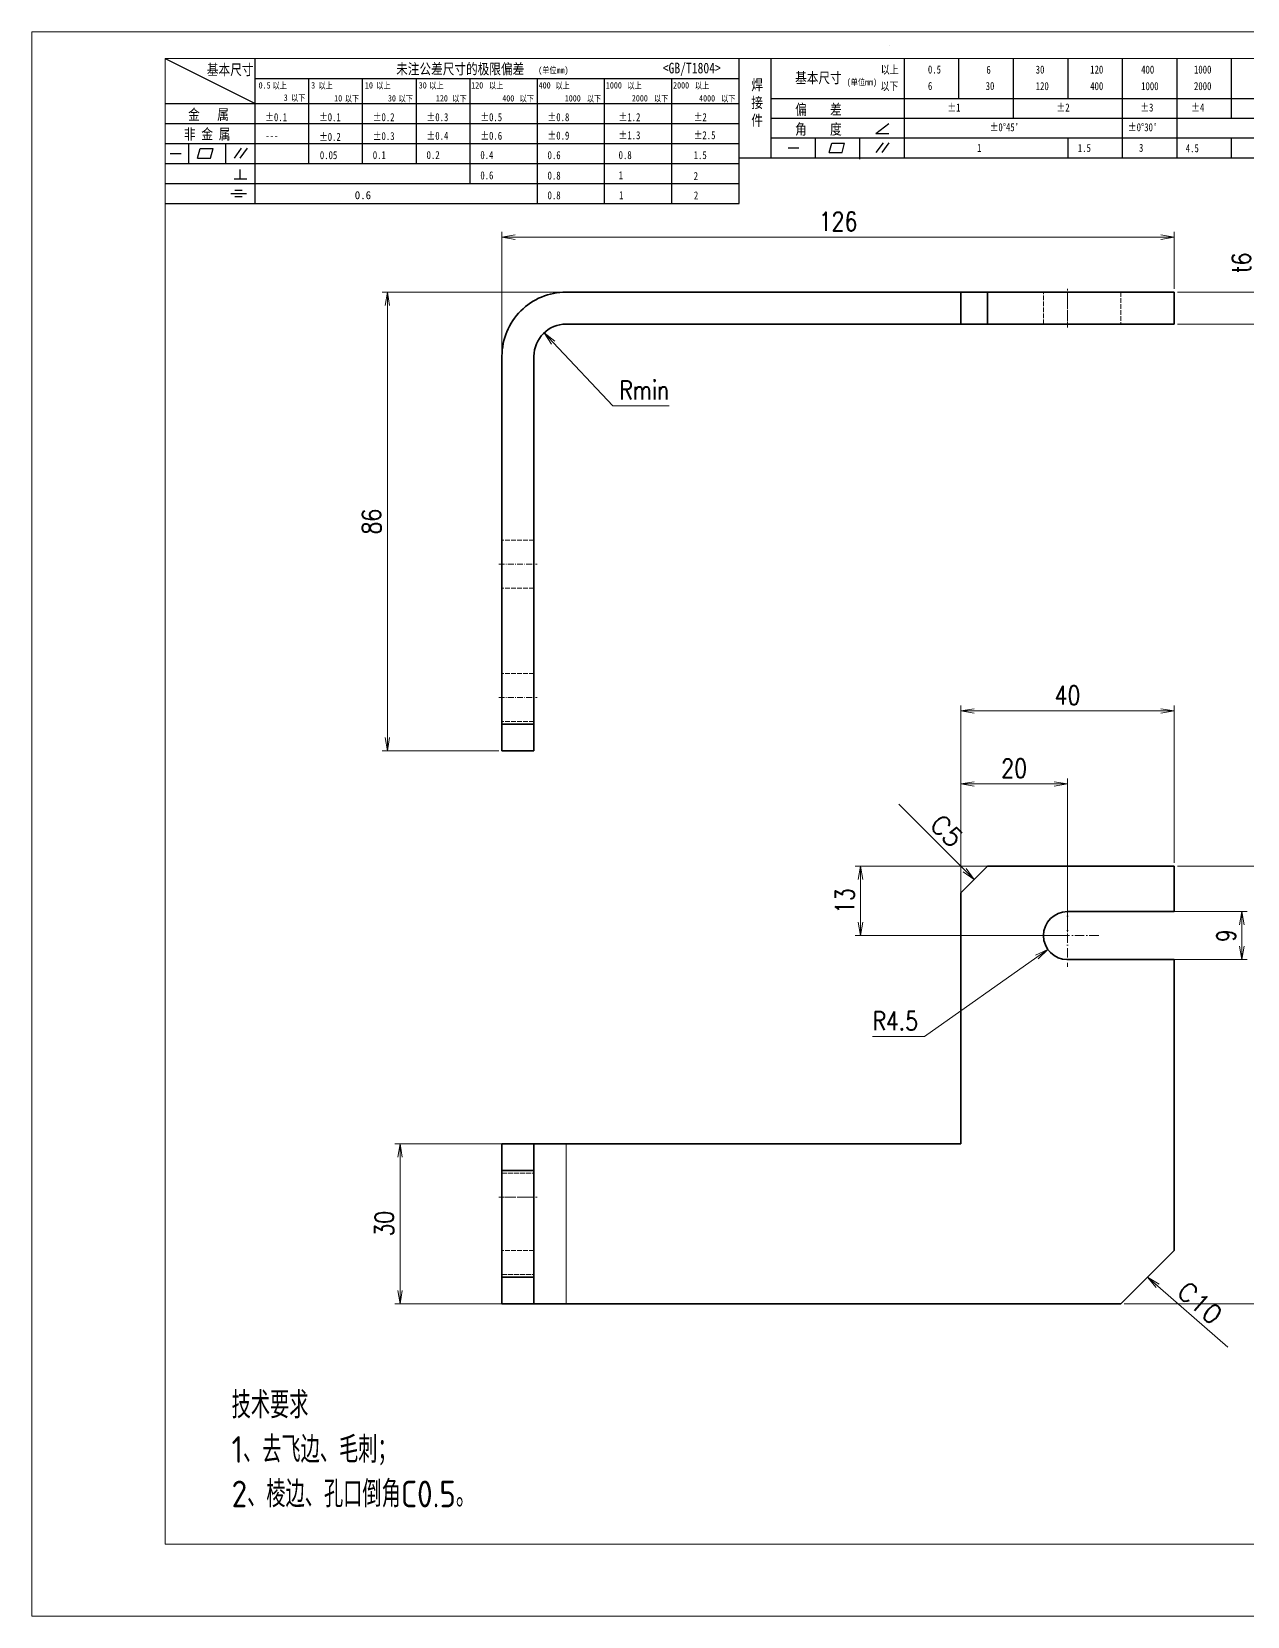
# Model space of a CAD drawing. Header units: millimetres. Extents: x -50043 to 104182, y -50696 to 36662.
# Drawn here: x -48679.6 to -48451.8, y 35772.4 to 36069.4 of the extents above; entities that cross this region are included whole.
import ezdxf
from ezdxf.enums import TextEntityAlignment as Align

# ---------------------------------------------------------------- set-up
doc = ezdxf.new("R2010")
doc.units = ezdxf.units.MM
doc.header["$LTSCALE"] = 0.5
doc.linetypes.add('DASHDOT', pattern=[18.5, 12, -3, 0.5, -3])
doc.linetypes.add('DASHED', pattern=[15, 12, -3])
for name, color, linetype, lineweight in [('DIM', 3, 'Continuous', 13), ('图框', 7, 'Continuous', 18), ('标注线', 3, 'Continuous', 18), ('细实线', 3, 'Continuous', 18)]:
    doc.layers.add(name, color=color, linetype=linetype, lineweight=lineweight)
doc.layers.add('图\\M+19E79\\M+195B6\\M+18E9A', color=7, linetype='Continuous')
doc.layers.add('打印', color=7, linetype='Continuous', lineweight=15, plot=False)
doc.layers.add('打印-禁用', color=7, linetype='Continuous', lineweight=15, plot=False)
doc.styles.add('DIM', font='romans.shx', dxfattribs={"width": 0.8, "bigfont": 'bigfont.shx'})
doc.styles.add('国标', font='simfang.ttf', dxfattribs={"width": 0.8})
doc.styles.add('机械长仿宋', font='gbenor.shx', dxfattribs={"height": 1, "bigfont": 'gbcbig.shx'})
doc.dimstyles.new('DEH 1-1$0', dxfattribs={"dimtxt": 3.5, "dimasz": 2.5, "dimexe": 1, "dimexo": 0.625, "dimgap": 1.2, "dimtad": 1, "dimzin": 9, "dimdsep": 46, "dimtxsty": 'DIM', "dimblk": 'OPEN', "dimcen": 0, "dimclrd": 8, "dimclre": 8, "dimclrt": 2, "dimazin": 2, "dimtfac": 0.5, "dimtmove": 0, "dimatfit": 3, "dimldrblk": 'OPEN', "dimfxl": 0, "dimtolj": 2, "dimlwd": 18, "dimlwe": 18, "dimarcsym": 0})
doc.dimstyles.new('DEH 1-1$4', dxfattribs={"dimtxt": 3.5, "dimasz": 2.5, "dimexe": 1, "dimexo": 0.625, "dimgap": 1.2, "dimtad": 1, "dimtoh": 1, "dimdsep": 46, "dimtxsty": 'DIM', "dimblk": 'OPEN', "dimcen": 0, "dimclrd": 8, "dimclre": 8, "dimclrt": 2, "dimazin": 2, "dimtfac": 0.5, "dimtofl": 0, "dimtmove": 0, "dimatfit": 3, "dimldrblk": 'OPEN', "dimfxl": 0, "dimtolj": 2, "dimlwd": 18, "dimlwe": 18, "dimarcsym": 0})
doc.dimstyles.new('LAM1-1', dxfattribs={"dimtxt": 3.5, "dimasz": 2.5, "dimexe": 1, "dimexo": 0.625, "dimgap": 1.2, "dimtad": 3, "dimdsep": 46, "dimtxsty": 'DIM', "dimblk": 'OPEN', "dimcen": 0, "dimclrd": 3, "dimclre": 3, "dimclrt": 2, "dimazin": 2, "dimtfac": 0.5, "dimtmove": 0, "dimatfit": 3, "dimldrblk": 'OPEN', "dimfxl": 0, "dimlwd": 13, "dimlwe": 13, "dimarcsym": 0})

# ---------------------------------------------------------------- blocks, each defined once
blk = doc.blocks.new('GZDEH零件A3图框V01版')
at = {"layer": '图\\M+19E79\\M+195B6\\M+18E9A', "color": 9}
for p, q in [((2882.49, -1554.46), (2899.37, -1562.92)), ((2899.37, -1581.67), (2899.37, -1554.46)), ((2990.09, -1581.67), (2990.09, -1554.46)), ((2996.09, -1573.08), (2996.09, -1554.46)), ((3021.09, -1561.98), (3021.09, -1554.46)), ((3031.31, -1561.98), (3031.31, -1554.46)), ((3041.53, -1561.98), (3041.53, -1554.46)), ((3051.75, -1561.98), (3051.75, -1554.46)), ((3061.98, -1561.98), (3061.98, -1554.46)), ((3072.2, -1561.98), (3072.2, -1554.46)), ((3082.42, -1561.98), (3082.42, -1554.46)), ((2899.37, -1558.24), (2990.09, -1558.24)), ((2909.45, -1574.17), (2909.45, -1558.24)), ((2919.53, -1574.17), (2919.53, -1558.24)), ((2929.61, -1574.17), (2929.61, -1558.24)), ((2939.69, -1577.92), (2939.69, -1558.24)), ((2952.29, -1581.67), (2952.29, -1558.24)), ((2964.89, -1581.67), (2964.89, -1558.24)), ((2977.49, -1581.67), (2977.49, -1558.24)), ((2996.09, -1561.98), (3113.09, -1561.98)), ((3021.09, -1573.08), (3021.09, -1561.98)), ((3041.53, -1565.68), (3041.53, -1561.98)), ((3061.98, -1573.08), (3061.98, -1561.98)), ((3072.2, -1573.08), (3072.2, -1561.98)), ((3082.42, -1565.68), (3082.42, -1561.98)), ((2882.49, -1562.92), (2990.09, -1562.92)), ((2882.49, -1566.67), (2990.09, -1566.67)), ((2996.09, -1565.68), (3113.09, -1565.68)), ((3015.75, -1568.51), (3018.15, -1566.66)), ((2882.49, -1570.42), (2990.09, -1570.42)), ((2886.92, -1574.12), (2886.92, -1570.42)), ((2893.91, -1574.12), (2893.91, -1570.42)), ((2996.09, -1569.38), (3113.09, -1569.38)), ((3004.42, -1573.08), (3004.42, -1569.38)), ((3006.97, -1572.12), (3007.45, -1570.33)), ((3007.45, -1570.33), (3009.86, -1570.33)), ((3009.39, -1572.12), (3009.86, -1570.33)), ((3012.75, -1573.08), (3012.75, -1569.38)), ((3015.75, -1568.51), (3018.15, -1568.51)), ((3015.81, -1572.12), (3017.15, -1570.26)), ((3016.89, -1572.12), (3018.23, -1570.26)), ((3051.75, -1573.08), (3051.75, -1569.38)), ((3082.42, -1573.08), (3082.42, -1569.48)), ((2883.43, -1572.27), (2885.49, -1572.27)), ((2888.59, -1573.16), (2889.07, -1571.37)), ((2888.59, -1573.16), (2891, -1573.16)), ((2889.07, -1571.37), (2891.48, -1571.37)), ((2891, -1573.16), (2891.48, -1571.37)), ((2895.52, -1573.16), (2896.85, -1571.3)), ((2896.6, -1573.16), (2897.94, -1571.3)), ((2990.09, -1573.08), (3113.09, -1573.08)), ((2999.26, -1571.23), (3001.32, -1571.23)), ((3006.97, -1572.12), (3009.39, -1572.12)), ((3012.75, -1573.33), (3012.75, -1573.08)), ((2882.49, -1574.17), (2990.09, -1574.17)), ((2895.42, -1577.05), (2897.81, -1577.05)), ((2896.58, -1577.05), (2896.58, -1575.28)), ((2882.49, -1577.92), (2990.09, -1577.92)), ((2894.79, -1579.77), (2897.77, -1579.77)), ((2895.57, -1579.17), (2896.92, -1579.17)), ((2882.49, -1581.67), (2990.09, -1581.67)), ((2895.57, -1580.37), (2896.93, -1580.37))]:
    blk.add_line(p, q, dxfattribs=at)
at = {"layer": '图框', "linetype": 'Continuous'}
for p, q in [((2882.49, -1554.46), (2882.49, -1832.96)), ((3272.49, -1554.46), (2882.49, -1554.46)), ((2882.49, -1832.96), (3272.49, -1832.96))]:
    blk.add_line(p, q, dxfattribs=at)
at = {"layer": '打印-禁用', "linetype": 'Continuous'}
for p, q in [((2857.49, -1549.46), (2857.49, -1846.46)), ((3277.49, -1549.46), (2857.49, -1549.46)), ((2857.49, -1846.46), (3277.49, -1846.46))]:
    blk.add_line(p, q, dxfattribs=at)
at = {"layer": '图\\M+19E79\\M+195B6\\M+18E9A', "color": 9, "style": '国标', "width": 0.8}
for s, height, p in [('基本尺寸', 2, (2890.33, -1557.58)), ('未注公差尺寸的极限偏差', 2, (2925.81, -1557.44)), ('<GB/T1804>', 2, (2975.78, -1557.27)), ('以上', 1.5, (3016.64, -1557.33)), ('0.5', 1.5, (3025.49, -1557.3)), ('6', 1.5, (3036.45, -1557.34)), ('30', 1.5, (3045.69, -1557.31)), ('120', 1.5, (3055.91, -1557.31)), ('400', 1.5, (3065.46, -1557.31)), ('1000', 1.5, (3075.36, -1557.31)), ('30', 1.2, (2930.04, -1560.11)), ('基本尺寸', 2, (3000.6, -1559.1)), ('以下', 1.5, (3016.58, -1560.43)), ('6', 1.5, (3025.49, -1560.38)), ('30', 1.5, (3036.31, -1560.39)), ('120', 1.5, (3045.69, -1560.41)), ('400', 1.5, (3055.91, -1560.41)), ('1000', 1.5, (3065.46, -1560.41)), ('2000', 1.5, (3075.36, -1560.41)), ('金   属', 2, (2886.82, -1565.98)), ('±0.1', 1.5, (2901.27, -1566.23)), ('±0.1', 1.5, (2911.35, -1566.23)), ('±0.2', 1.5, (2921.43, -1566.23)), ('±0.3', 1.5, (2931.51, -1566.23)), ('±0.5', 1.5, (2941.59, -1566.23)), ('±0.8', 1.5, (2954.19, -1566.23)), ('±1.2', 1.5, (2967.51, -1566.23)), ('±2', 1.5, (2981.58, -1566.23)), ('偏    差', 2, (3000.6, -1565.04)), ('±1', 1.5, (3029.16, -1564.42)), ('±2', 1.5, (3049.61, -1564.42)), ('±3', 1.5, (3065.3, -1564.42)), ('±4', 1.5, (3074.85, -1564.42)), ('非 金 属', 2, (2886.02, -1569.65)), ('±0.3', 1.5, (2921.43, -1569.77)), ('±0.4', 1.5, (2931.51, -1569.71)), ('±0.6', 1.5, (2941.59, -1569.71)), ('±0.9', 1.5, (2954.19, -1569.68)), ('±1.3', 1.5, (2967.51, -1569.62)), ('±2.5', 1.5, (2981.58, -1569.61)), ('角    度', 2, (3000.6, -1568.74)), ("±0%%D45'", 1.5, (3037.06, -1568.12)), ("±0%%D30'", 1.5, (3062.98, -1568.12)), ('---', 1.5, (2901.27, -1569.65)), ('±0.2', 1.5, (2911.35, -1569.92)), ('1', 1.5, (3034.69, -1571.98)), ('1.5', 1.5, (3053.59, -1572.01)), ('3', 1.5, (3065.05, -1571.98)), ('4.5', 1.5, (3073.82, -1572.05)), ('0.1', 1.5, (2921.43, -1573.34)), ('0.2', 1.5, (2931.51, -1573.33)), ('0.4', 1.5, (2941.59, -1573.33)), ('0.6', 1.5, (2954.19, -1573.35)), ('0.8', 1.5, (2967.51, -1573.33)), ('1.5', 1.5, (2981.58, -1573.34)), ('0.6', 1.5, (2941.59, -1577.14)), ('0.8', 1.5, (2954.19, -1577.17)), ('1', 1.5, (2967.51, -1577.12)), ('2', 1.5, (2981.58, -1577.26)), ('0.8', 1.5, (2954.19, -1580.87)), ('1', 1.5, (2967.59, -1580.86)), ('2', 1.5, (2981.62, -1580.89))]:
    blk.add_text(s, height=height, dxfattribs=at).set_placement(p)
at = {"layer": '图\\M+19E79\\M+195B6\\M+18E9A', "color": 9, "lineweight": 15, "style": '国标', "width": 0.8}
for s, p in [('(单位mm)', (2952.44, -1557.27)), ('0.5', (2900.03, -1560.11)), ('以上', (2902.64, -1560.16)), ('3', (2909.88, -1560.11)), ('以上', (2911.25, -1560.16)), ('10', (2919.96, -1560.11)), ('以上', (2922.09, -1560.16)), ('以上', (2932.02, -1560.16)), ('120', (2939.88, -1560.11)), ('以上', (2943.21, -1560.16)), ('400', (2952.52, -1560.11)), ('以上', (2955.68, -1560.16)), ('1000', (2965.12, -1560.11)), ('以上', (2969.16, -1560.16)), ('2000', (2977.72, -1560.11)), ('以上', (2981.8, -1560.16)), ('(单位mm)', (3010.27, -1559.51)), ('3', (2904.73, -1562.41)), ('以下', (2906.1, -1562.46)), ('10', (2914.19, -1562.54)), ('以下', (2916.18, -1562.59)), ('30', (2924.27, -1562.54)), ('以下', (2926.26, -1562.59)), ('120', (2933.26, -1562.54)), ('以下', (2936.34, -1562.59)), ('400', (2945.7, -1562.54)), ('以下', (2948.94, -1562.59)), ('1000', (2957.41, -1562.54)), ('以下', (2961.54, -1562.59)), ('2000', (2969.99, -1562.54)), ('以下', (2974.14, -1562.59)), ('4000', (2982.59, -1562.54)), ('以下', (2986.74, -1562.59))]:
    blk.add_text(s, height=1.2, dxfattribs=at).set_placement(p)
at = {"layer": '图\\M+19E79\\M+195B6\\M+18E9A', "color": 9, "lineweight": 13, "style": '国标'}
blk.add_text('0.6', height=1.5, dxfattribs=at).set_placement((2918.05, -1580.85))
at = {"layer": '图\\M+19E79\\M+195B6\\M+18E9A', "color": 9, "insert": (2992.39, -1558.41), "char_height": 2, "width": 3.1877, "attachment_point": 1, "style": '国标'}
blk.add_mtext('焊\\P接\\P件', dxfattribs=at)
at = {"layer": '图\\M+19E79\\M+195B6\\M+18E9A', "color": 9, "insert": (2911.51, -1573.37), "char_height": 1.5, "attachment_point": 7, "style": '国标'}
blk.add_mtext_dynamic_manual_height_columns('0.05', width=5.1982, gutter_width=12.5, heights=[0], dxfattribs=at)
blk = doc.blocks.new('DEH A3')
at = {"layer": '图框'}
blk.add_blockref('GZDEH零件A3图框V01版', (-2857.49, 1846.46), dxfattribs=at)
blk = doc.blocks.new('_Open')
at = {"color": 0, "linetype": 'ByBlock', "lineweight": -2}
for p, q in [((-1, 0.17), (0, 0)), ((-1, -0.17), (0, 0)), ((0, 0), (-1, 0))]:
    blk.add_line(p, q, dxfattribs=at)
blk = doc.blocks.new('*D53')
at = {"layer": 'Defpoints', "color": 0, "transparency": 16777216}
for p in [(-48612.98, 36020.6), (-48564.71, 36020.6), (-48591.49, 35934.6)]:
    blk.add_point(p, dxfattribs=at)
at = {"layer": '标注线', "color": 8, "lineweight": 18, "transparency": 16777216}
for p, q in [((-48565.33, 36020.6), (-48613.98, 36020.6)), ((-48612.98, 35937.1), (-48612.98, 36018.1)), ((-48592.11, 35934.6), (-48613.98, 35934.6))]:
    blk.add_line(p, q, dxfattribs=at)
at = {"layer": '标注线', "color": 8, "lineweight": 18, "transparency": 16777216, "xscale": 2.5, "yscale": 2.5, "zscale": 2.5}
for p, rotation in [((-48612.98, 36020.6), 90), ((-48612.98, 35934.6), 270)]:
    blk.add_blockref('_Open', p, dxfattribs=dict(at, rotation=rotation))
at = {"layer": '标注线', "color": 2, "transparency": 16777216, "insert": (-48615.93, 35977.6), "char_height": 3.5, "attachment_point": 5, "rotation": 90, "style": 'DIM'}
blk.add_mtext('\\A2;86', dxfattribs=at)
blk = doc.blocks.new('*D54')
at = {"layer": 'Defpoints', "color": 0, "transparency": 16777216}
for p in [(-48465.49, 36030.92), (-48465.49, 36020.6), (-48591.49, 36000.65)]:
    blk.add_point(p, dxfattribs=at)
at = {"layer": '标注线', "color": 8, "lineweight": 18, "transparency": 16777216}
for p, q in [((-48591.49, 36001.27), (-48591.49, 36031.92)), ((-48588.99, 36030.92), (-48467.99, 36030.92)), ((-48465.49, 36021.23), (-48465.49, 36031.92))]:
    blk.add_line(p, q, dxfattribs=at)
at = {"layer": '标注线', "color": 8, "lineweight": 18, "transparency": 16777216, "xscale": 2.5, "yscale": 2.5, "zscale": 2.5, "rotation": 180}
blk.add_blockref('_Open', (-48591.49, 36030.92), dxfattribs=at)
at = {"layer": '标注线', "color": 8, "lineweight": 18, "transparency": 16777216, "xscale": 2.5, "yscale": 2.5, "zscale": 2.5}
blk.add_blockref('_Open', (-48465.49, 36030.92), dxfattribs=at)
at = {"layer": '标注线', "color": 2, "transparency": 16777216, "insert": (-48528.49, 36033.87), "char_height": 3.5, "attachment_point": 5, "style": 'DIM'}
blk.add_mtext('\\A2;126', dxfattribs=at)
blk = doc.blocks.new('*D55')
at = {"layer": 'Defpoints', "color": 0, "transparency": 16777216}
for p in [(-48465.49, 36020.6), (-48449.93, 36020.6), (-48465.49, 36014.6)]:
    blk.add_point(p, dxfattribs=at)
at = {"layer": '标注线', "color": 8, "lineweight": 18, "transparency": 16777216}
for p, q in [((-48449.93, 36020.6), (-48449.93, 36029.1)), ((-48464.86, 36020.6), (-48448.93, 36020.6)), ((-48449.93, 36017.1), (-48449.93, 36018.1)), ((-48464.86, 36014.6), (-48448.93, 36014.6))]:
    blk.add_line(p, q, dxfattribs=at)
at = {"layer": '标注线', "color": 8, "lineweight": 18, "transparency": 16777216, "xscale": 2.5, "yscale": 2.5, "zscale": 2.5}
for p, rotation in [((-48449.93, 36020.6), 90), ((-48449.93, 36014.6), 270)]:
    blk.add_blockref('_Open', p, dxfattribs=dict(at, rotation=rotation))
at = {"layer": '标注线', "color": 2, "transparency": 16777216, "insert": (-48452.88, 36026.1), "char_height": 3.5, "attachment_point": 5, "rotation": 90, "style": 'DIM'}
blk.add_mtext('\\A2;{\\Fromans,bigfont|c134;t6}', dxfattribs=at)
blk = doc.blocks.new('*D56')
at = {"layer": 'Defpoints', "color": 0, "transparency": 16777216}
for p in [(-48583.61, 36012.97), (-48579.49, 36008.6)]:
    blk.add_point(p, dxfattribs=at)
at = {"layer": '标注线', "color": 8, "lineweight": 18, "transparency": 16777216}
for p, q in [((-48570.71, 35999.3), (-48581.89, 36011.15)), ((-48560.18, 35999.3), (-48570.71, 35999.3))]:
    blk.add_line(p, q, dxfattribs=at)
at = {"layer": '标注线', "color": 8, "lineweight": 18, "transparency": 16777216, "xscale": 2.5, "yscale": 2.5, "zscale": 2.5, "rotation": 133.3331943276781}
blk.add_blockref('_Open', (-48583.61, 36012.97), dxfattribs=at)
at = {"layer": '标注线', "color": 2, "transparency": 16777216, "insert": (-48564.84, 36002.25), "char_height": 3.5, "attachment_point": 5, "style": 'DIM'}
blk.add_mtext('\\A2;{\\Fromans,bigfont|c134;Rmin}', dxfattribs=at)
blk = doc.blocks.new('*D65')
at = {"layer": 'Defpoints', "color": 0, "transparency": 16777216}
for p in [(-48465.49, 35942.1), (-48465.49, 35913), (-48505.49, 35908)]:
    blk.add_point(p, dxfattribs=at)
at = {"layer": '标注线', "color": 8, "lineweight": 18, "transparency": 16777216}
for p, q in [((-48505.49, 35908.63), (-48505.49, 35943.1)), ((-48465.49, 35913.63), (-48465.49, 35943.1)), ((-48502.99, 35942.1), (-48467.99, 35942.1))]:
    blk.add_line(p, q, dxfattribs=at)
at = {"layer": '标注线', "color": 8, "lineweight": 18, "transparency": 16777216, "xscale": 2.5, "yscale": 2.5, "zscale": 2.5, "rotation": 180}
blk.add_blockref('_Open', (-48505.49, 35942.1), dxfattribs=at)
at = {"layer": '标注线', "color": 8, "lineweight": 18, "transparency": 16777216, "xscale": 2.5, "yscale": 2.5, "zscale": 2.5}
blk.add_blockref('_Open', (-48465.49, 35942.1), dxfattribs=at)
at = {"layer": '标注线', "color": 2, "transparency": 16777216, "insert": (-48485.49, 35945.05), "char_height": 3.5, "attachment_point": 5, "style": 'DIM'}
blk.add_mtext('\\A2;40', dxfattribs=at)
blk = doc.blocks.new('*D66')
at = {"layer": 'Defpoints', "color": 0, "transparency": 16777216}
for p in [(-48465.49, 35913), (-48445.17, 35913), (-48475.49, 35831)]:
    blk.add_point(p, dxfattribs=at)
at = {"layer": '标注线', "color": 8, "lineweight": 18, "transparency": 16777216}
for p, q in [((-48464.86, 35913), (-48444.17, 35913)), ((-48445.17, 35833.5), (-48445.17, 35910.5)), ((-48474.86, 35831), (-48444.17, 35831))]:
    blk.add_line(p, q, dxfattribs=at)
at = {"layer": '标注线', "color": 8, "lineweight": 18, "transparency": 16777216, "xscale": 2.5, "yscale": 2.5, "zscale": 2.5}
for p, rotation in [((-48445.17, 35913), 90), ((-48445.17, 35831), 270)]:
    blk.add_blockref('_Open', p, dxfattribs=dict(at, rotation=rotation))
at = {"layer": '标注线', "color": 2, "transparency": 16777216, "insert": (-48448.12, 35872), "char_height": 3.5, "attachment_point": 5, "rotation": 90, "style": 'DIM'}
blk.add_mtext('\\A2;82', dxfattribs=at)
blk = doc.blocks.new('*D67')
at = {"layer": 'Defpoints', "color": 0, "transparency": 16777216}
for p in [(-48524.3, 35913), (-48490.02, 35913), (-48485.49, 35900)]:
    blk.add_point(p, dxfattribs=at)
at = {"layer": '标注线', "color": 8, "lineweight": 18, "transparency": 16777216}
for p, q in [((-48490.64, 35913), (-48525.3, 35913)), ((-48524.3, 35902.5), (-48524.3, 35910.5)), ((-48486.11, 35900), (-48525.3, 35900))]:
    blk.add_line(p, q, dxfattribs=at)
at = {"layer": '标注线', "color": 8, "lineweight": 18, "transparency": 16777216, "xscale": 2.5, "yscale": 2.5, "zscale": 2.5}
for p, rotation in [((-48524.3, 35913), 90), ((-48524.3, 35900), 270)]:
    blk.add_blockref('_Open', p, dxfattribs=dict(at, rotation=rotation))
at = {"layer": '标注线', "color": 2, "transparency": 16777216, "insert": (-48527.25, 35906.5), "char_height": 3.5, "attachment_point": 5, "rotation": 90, "style": 'DIM'}
blk.add_mtext('\\A2;13', dxfattribs=at)
blk = doc.blocks.new('*D68')
at = {"layer": 'Defpoints', "color": 0, "transparency": 16777216}
for p in [(-48468.2, 35904.5), (-48468.2, 35895.5), (-48452.79, 35895.5)]:
    blk.add_point(p, dxfattribs=at)
at = {"layer": '标注线', "color": 8, "lineweight": 18, "transparency": 16777216}
for p, q in [((-48467.58, 35904.5), (-48451.79, 35904.5)), ((-48452.79, 35902), (-48452.79, 35898)), ((-48467.58, 35895.5), (-48451.79, 35895.5))]:
    blk.add_line(p, q, dxfattribs=at)
at = {"layer": '标注线', "color": 8, "lineweight": 18, "transparency": 16777216, "xscale": 2.5, "yscale": 2.5, "zscale": 2.5}
for p, rotation in [((-48452.79, 35904.5), 90), ((-48452.79, 35895.5), 270)]:
    blk.add_blockref('_Open', p, dxfattribs=dict(at, rotation=rotation))
at = {"layer": '标注线', "color": 2, "transparency": 16777216, "insert": (-48455.74, 35900), "char_height": 3.5, "attachment_point": 5, "rotation": 90, "style": 'DIM'}
blk.add_mtext('\\A2;9', dxfattribs=at)
blk = doc.blocks.new('*D69')
at = {"layer": 'Defpoints', "color": 0, "transparency": 16777216}
for p in [(-48505.49, 35928.42), (-48505.49, 35903.15), (-48485.49, 35900)]:
    blk.add_point(p, dxfattribs=at)
at = {"layer": '标注线', "color": 8, "lineweight": 18, "transparency": 16777216}
for p, q in [((-48505.49, 35903.78), (-48505.49, 35929.42)), ((-48487.99, 35928.42), (-48502.99, 35928.42)), ((-48485.49, 35900.63), (-48485.49, 35929.42))]:
    blk.add_line(p, q, dxfattribs=at)
at = {"layer": '标注线', "color": 8, "lineweight": 18, "transparency": 16777216, "xscale": 2.5, "yscale": 2.5, "zscale": 2.5, "rotation": 180}
blk.add_blockref('_Open', (-48505.49, 35928.42), dxfattribs=at)
at = {"layer": '标注线', "color": 8, "lineweight": 18, "transparency": 16777216, "xscale": 2.5, "yscale": 2.5, "zscale": 2.5}
blk.add_blockref('_Open', (-48485.49, 35928.42), dxfattribs=at)
at = {"layer": '标注线', "color": 2, "transparency": 16777216, "insert": (-48495.49, 35931.37), "char_height": 3.5, "attachment_point": 5, "style": 'DIM'}
blk.add_mtext('\\A2;20', dxfattribs=at)
blk = doc.blocks.new('*D70')
at = {"layer": 'Defpoints', "color": 0, "transparency": 16777216}
for p in [(-48485.49, 35900), (-48489.17, 35897.41)]:
    blk.add_point(p, dxfattribs=at)
at = {"layer": '标注线', "color": 8, "lineweight": 18, "transparency": 16777216}
for p, q in [((-48512.32, 35881.06), (-48491.21, 35895.97)), ((-48522.05, 35881.06), (-48512.32, 35881.06))]:
    blk.add_line(p, q, dxfattribs=at)
at = {"layer": '标注线', "color": 8, "lineweight": 18, "transparency": 16777216, "xscale": 2.5, "yscale": 2.5, "zscale": 2.5, "rotation": 35.21525045242984}
blk.add_blockref('_Open', (-48489.17, 35897.41), dxfattribs=at)
at = {"layer": '标注线', "color": 2, "transparency": 16777216, "insert": (-48517.78, 35884.01), "char_height": 3.5, "attachment_point": 5, "style": 'DIM'}
blk.add_mtext('\\A2;R4.5', dxfattribs=at)
blk = doc.blocks.new('*D71')
at = {"layer": 'Defpoints', "color": 0, "transparency": 16777216}
for p in [(-48563.07, 35861), (-48610.6, 35831), (-48563.07, 35831)]:
    blk.add_point(p, dxfattribs=at)
at = {"layer": '标注线', "color": 8, "lineweight": 18, "transparency": 16777216}
for p, q in [((-48563.7, 35861), (-48611.6, 35861)), ((-48610.6, 35858.5), (-48610.6, 35833.5)), ((-48563.7, 35831), (-48611.6, 35831))]:
    blk.add_line(p, q, dxfattribs=at)
at = {"layer": '标注线', "color": 8, "lineweight": 18, "transparency": 16777216, "xscale": 2.5, "yscale": 2.5, "zscale": 2.5}
for p, rotation in [((-48610.6, 35861), 90), ((-48610.6, 35831), 270)]:
    blk.add_blockref('_Open', p, dxfattribs=dict(at, rotation=rotation))
at = {"layer": '标注线', "color": 2, "transparency": 16777216, "insert": (-48613.55, 35846), "char_height": 3.5, "attachment_point": 5, "rotation": 90, "style": 'DIM'}
blk.add_mtext('\\A2;30', dxfattribs=at)
blk = doc.blocks.new('CHAMFER_DIM_L')
at = {"layer": 'DIM', "color": 2, "style": 'DIM'}
blk.add_attdef('000', text='', height=3.5, rotation=270, dxfattribs=at).set_placement((0, 7), align=Align.BOTTOM_RIGHT)
at = {"layer": 'DIM'}
blk.add_leader([(0, 0), (0, 20)], dimstyle='LAM1-1', dxfattribs=at)
blk = doc.blocks.new('CHAMFER_DIM_R')
at = {"layer": 'DIM', "color": 2, "style": 'DIM'}
blk.add_attdef('000', text='', height=3.5, rotation=90, dxfattribs=at).set_placement((0, 6), align=Align.BOTTOM_LEFT)
at = {"layer": 'DIM'}
blk.add_leader([(0, 0), (0, 20)], dimstyle='LAM1-1', dxfattribs=at)

msp = doc.modelspace()

# ---------------------------------------------------------------- linework, layer by layer
at = {"color": 7, "lineweight": 35}
for p, q in [((-48505.489, 36020.601), (-48579.489, 36020.601)), ((-48500.489, 36020.601), (-48465.489, 36020.601)), ((-48505.489, 36014.601), (-48579.489, 36014.601)), ((-48500.489, 36014.601), (-48465.489, 36014.601)), ((-48591.489, 35939.601), (-48591.489, 36008.601)), ((-48585.489, 35939.601), (-48585.489, 36008.601)), ((-48500.489, 35913.002), (-48465.489, 35913.002)), ((-48505.489, 35908.002), (-48505.489, 35861.002)), ((-48485.489, 35904.502), (-48465.489, 35904.502)), ((-48485.489, 35895.502), (-48465.489, 35895.502)), ((-48465.489, 35895.502), (-48465.489, 35841.002)), ((-48505.489, 35861.002), (-48579.489, 35861.002)), ((-48591.489, 35836.002), (-48591.489, 35856.002)), ((-48585.489, 35836.002), (-48585.489, 35856.002)), ((-48579.489, 35831.002), (-48475.489, 35831.002))]:
    msp.add_line(p, q, dxfattribs=at)
at = {"color": 7, "lineweight": 35, "ltscale": 0.15}
for p, q in [((-48505.489, 36014.601), (-48505.489, 36020.601)), ((-48500.489, 36014.601), (-48500.489, 36020.601)), ((-48465.489, 36020.601), (-48465.489, 36014.601)), ((-48591.489, 35939.601), (-48585.489, 35939.601)), ((-48591.489, 35934.601), (-48585.489, 35934.601)), ((-48591.489, 35861.002), (-48585.489, 35861.002)), ((-48579.489, 35861.002), (-48585.489, 35861.002)), ((-48591.489, 35856.002), (-48585.489, 35856.002)), ((-48591.489, 35836.002), (-48585.489, 35836.002)), ((-48591.489, 35831.002), (-48585.489, 35831.002)), ((-48585.489, 35831.002), (-48579.489, 35831.002))]:
    msp.add_line(p, q, dxfattribs=at)
at = {"color": 7, "lineweight": 35, "ltscale": 0.125}
for p, q in [((-48500.489, 36020.601), (-48505.489, 36020.601)), ((-48500.489, 36014.601), (-48505.489, 36014.601)), ((-48591.489, 35934.601), (-48591.489, 35939.601)), ((-48585.489, 35934.601), (-48585.489, 35939.601)), ((-48591.489, 35856.002), (-48591.489, 35861.002)), ((-48585.489, 35856.002), (-48585.489, 35861.002)), ((-48591.489, 35836.002), (-48591.489, 35831.002)), ((-48585.489, 35836.002), (-48585.489, 35831.002))]:
    msp.add_line(p, q, dxfattribs=at)
at = {"color": 1, "linetype": 'DASHED', "lineweight": 13, "ltscale": 0.15}
for p, q in [((-48489.989, 36014.601), (-48489.989, 36020.601)), ((-48485.489, 36020.601), (-48485.489, 36014.601)), ((-48485.489, 36020.601), (-48485.489, 36014.601)), ((-48475.489, 36020.601), (-48475.489, 36014.601)), ((-48585.489, 35974.101), (-48591.489, 35974.101)), ((-48585.489, 35965.101), (-48591.489, 35965.101)), ((-48585.489, 35949.101), (-48591.489, 35949.101)), ((-48585.489, 35940.101), (-48591.489, 35940.101)), ((-48591.489, 35939.601), (-48585.489, 35939.601)), ((-48591.489, 35855.502), (-48585.489, 35855.502)), ((-48591.489, 35855.502), (-48585.489, 35855.502)), ((-48585.489, 35851.002), (-48591.489, 35851.002)), ((-48585.489, 35851.002), (-48591.489, 35851.002)), ((-48585.489, 35851.002), (-48591.489, 35851.002)), ((-48585.489, 35851.002), (-48591.489, 35851.002)), ((-48585.489, 35841.002), (-48591.489, 35841.002)), ((-48585.489, 35841.002), (-48591.489, 35841.002)), ((-48585.489, 35841.002), (-48591.489, 35841.002)), ((-48585.489, 35841.002), (-48591.489, 35841.002)), ((-48591.489, 35836.502), (-48585.489, 35836.502)), ((-48591.489, 35836.502), (-48585.489, 35836.502))]:
    msp.add_line(p, q, dxfattribs=at)
at = {"color": 2, "linetype": 'DASHDOT', "lineweight": 13, "ltscale": 0.179999}
msp.add_line((-48485.489, 36014.001), (-48485.489, 36021.201), dxfattribs=at)
at = {"color": 2, "linetype": 'DASHDOT', "lineweight": 13, "ltscale": 0.180005}
for p, q in [((-48592.089, 35969.601), (-48584.889, 35969.601)), ((-48592.089, 35944.601), (-48584.889, 35944.601)), ((-48592.089, 35851.002), (-48584.889, 35851.002))]:
    msp.add_line(p, q, dxfattribs=at)
at = {"color": 7, "lineweight": 35, "ltscale": 0.176777}
msp.add_line((-48500.489, 35913.002), (-48505.489, 35908.002), dxfattribs=at)
at = {"color": 7, "lineweight": 35, "ltscale": 0.2125}
msp.add_line((-48465.489, 35913.002), (-48465.489, 35904.502), dxfattribs=at)
at = {"color": 2, "linetype": 'DASHDOT', "lineweight": 13, "ltscale": 0.2925}
msp.add_line((-48485.489, 35905.852), (-48485.489, 35894.152), dxfattribs=at)
at = {"color": 2, "linetype": 'DASHDOT', "lineweight": 13, "ltscale": 0.292505}
msp.add_line((-48479.639, 35900.002), (-48491.339, 35900.002), dxfattribs=at)
at = {"color": 7, "lineweight": 13}
msp.add_line((-48579.489, 35861.002), (-48579.489, 35831.002), dxfattribs=at)
at = {"color": 1, "linetype": 'DASHED', "lineweight": 13}
msp.add_line((-48579.489, 35861.002), (-48579.489, 35831.002), dxfattribs=at)
at = {"color": 7, "lineweight": 35, "ltscale": 0.353553}
msp.add_line((-48475.489, 35831.002), (-48465.489, 35841.002), dxfattribs=at)
at = {"color": 7, "lineweight": 35}
for centre, radius, end in [((-48579.489, 36008.601), 12, 180.00001), ((-48579.489, 36008.601), 6, 180.00001), ((-48485.489, 35900.002), 4.5, 270)]:
    msp.add_arc(centre, radius, 90, end, dxfattribs=at)
at = {"layer": '打印'}
msp.add_lwpolyline([(-48679.646, 36069.417), (-48259.646, 36069.417), (-48259.646, 35772.417), (-48679.646, 35772.417)], close=True, dxfattribs=at)
at = {"layer": '细实线', "ltscale": 2.48512e-05}
msp.add_line((-48518.81, 36066.859), (-48518.81, 36066.858), dxfattribs=at)

# ---------------------------------------------------------------- block references
at = {"layer": 'DIM'}
for name, p, rotation, values in [('CHAMFER_DIM_L', (-48502.989, 35910.502), 45, {'000': 'C5'}), ('CHAMFER_DIM_R', (-48470.489, 35836.002), 228.8140748342904, {'000': 'C10'})]:
    msp.add_blockref(name, p, dxfattribs=dict(at, rotation=rotation)).add_auto_attribs(values)
at = {"layer": '图框'}
msp.add_blockref('DEH A3', (-48679.646, 35772.417), dxfattribs=at)

# ---------------------------------------------------------------- texts
at = {"layer": '标注线', "color": 2, "insert": (-48642.168, 35792.8), "char_height": 5, "width": 114.82461, "attachment_point": 7, "style": '机械长仿宋'}
msp.add_mtext('\\A2;技术要求\\P1、去飞边、毛刺；\\P2、棱边、孔口倒角C0.5。', dxfattribs=at)

# ---------------------------------------------------------------- dimensions: what is measured, and where the dimension line sits
at = {"layer": '标注线'}
for base, p1, p2, picture, middle in [((-48465.489, 36030.918), (-48591.489, 36000.649), (-48465.489, 36020.601), '*D54', (-48528.489, 36033.868)), ((-48465.489, 35942.102), (-48505.489, 35908.002), (-48465.489, 35913.002), '*D65', (-48485.489, 35945.052)), ((-48505.489, 35928.417), (-48485.489, 35900.002), (-48505.489, 35903.154), '*D69', (-48495.489, 35931.367))]:
    dim = msp.add_linear_dim(base=base, p1=p1, p2=p2, dimstyle='DEH 1-1$0', dxfattribs=at)
    dim.commit()
    dim.dimension.update_dxf_attribs({"geometry": picture, "text_midpoint": middle})
dim = msp.add_linear_dim(base=(-48449.93, 36020.601), p1=(-48465.489, 36014.601), p2=(-48465.489, 36020.601), angle=90, text='{\\Fromans,bigfont|c134;t6}', dimstyle='DEH 1-1$0', dxfattribs=at)
dim.commit()
dim.dimension.update_dxf_attribs({"geometry": '*D55', "text_midpoint": (-48452.88, 36026.101)})
for base, p1, p2, picture, middle in [((-48612.983, 36020.601), (-48591.489, 35934.601), (-48564.706, 36020.601), '*D53', (-48615.933, 35977.601)), ((-48524.305, 35913.002), (-48485.489, 35900.002), (-48490.019, 35913.002), '*D67', (-48527.255, 35906.502)), ((-48445.168, 35913.002), (-48475.489, 35831.002), (-48465.489, 35913.002), '*D66', (-48448.118, 35872.002)), ((-48452.789, 35895.502), (-48468.2, 35904.502), (-48468.2, 35895.502), '*D68', (-48455.739, 35900.002)), ((-48610.602, 35831.002), (-48563.072, 35861.002), (-48563.072, 35831.002), '*D71', (-48613.552, 35846.002))]:
    dim = msp.add_linear_dim(base=base, p1=p1, p2=p2, angle=90, dimstyle='DEH 1-1$0', dxfattribs=at)
    dim.commit()
    dim.dimension.update_dxf_attribs({"geometry": picture, "text_midpoint": middle})
dim = msp.add_radius_dim(center=(-48579.489, 36008.601), mpoint=(-48583.606, 36012.965), text='{\\Fromans,bigfont|c134;Rmin}', dimstyle='DEH 1-1$4', override={"dimtmove": 1}, dxfattribs=at)
dim.commit()
dim.dimension.update_dxf_attribs({"geometry": '*D56', "text_midpoint": (-48570.711, 35999.297), "dimtype": 164})
dim = msp.add_radius_dim(center=(-48485.489, 35900.002), mpoint=(-48489.165, 35897.407), dimstyle='DEH 1-1$4', dxfattribs=at)
dim.commit()
dim.dimension.update_dxf_attribs({"geometry": '*D70', "text_midpoint": (-48517.785, 35881.065), "dimtype": 164})

doc.saveas('drawing.dxf')
